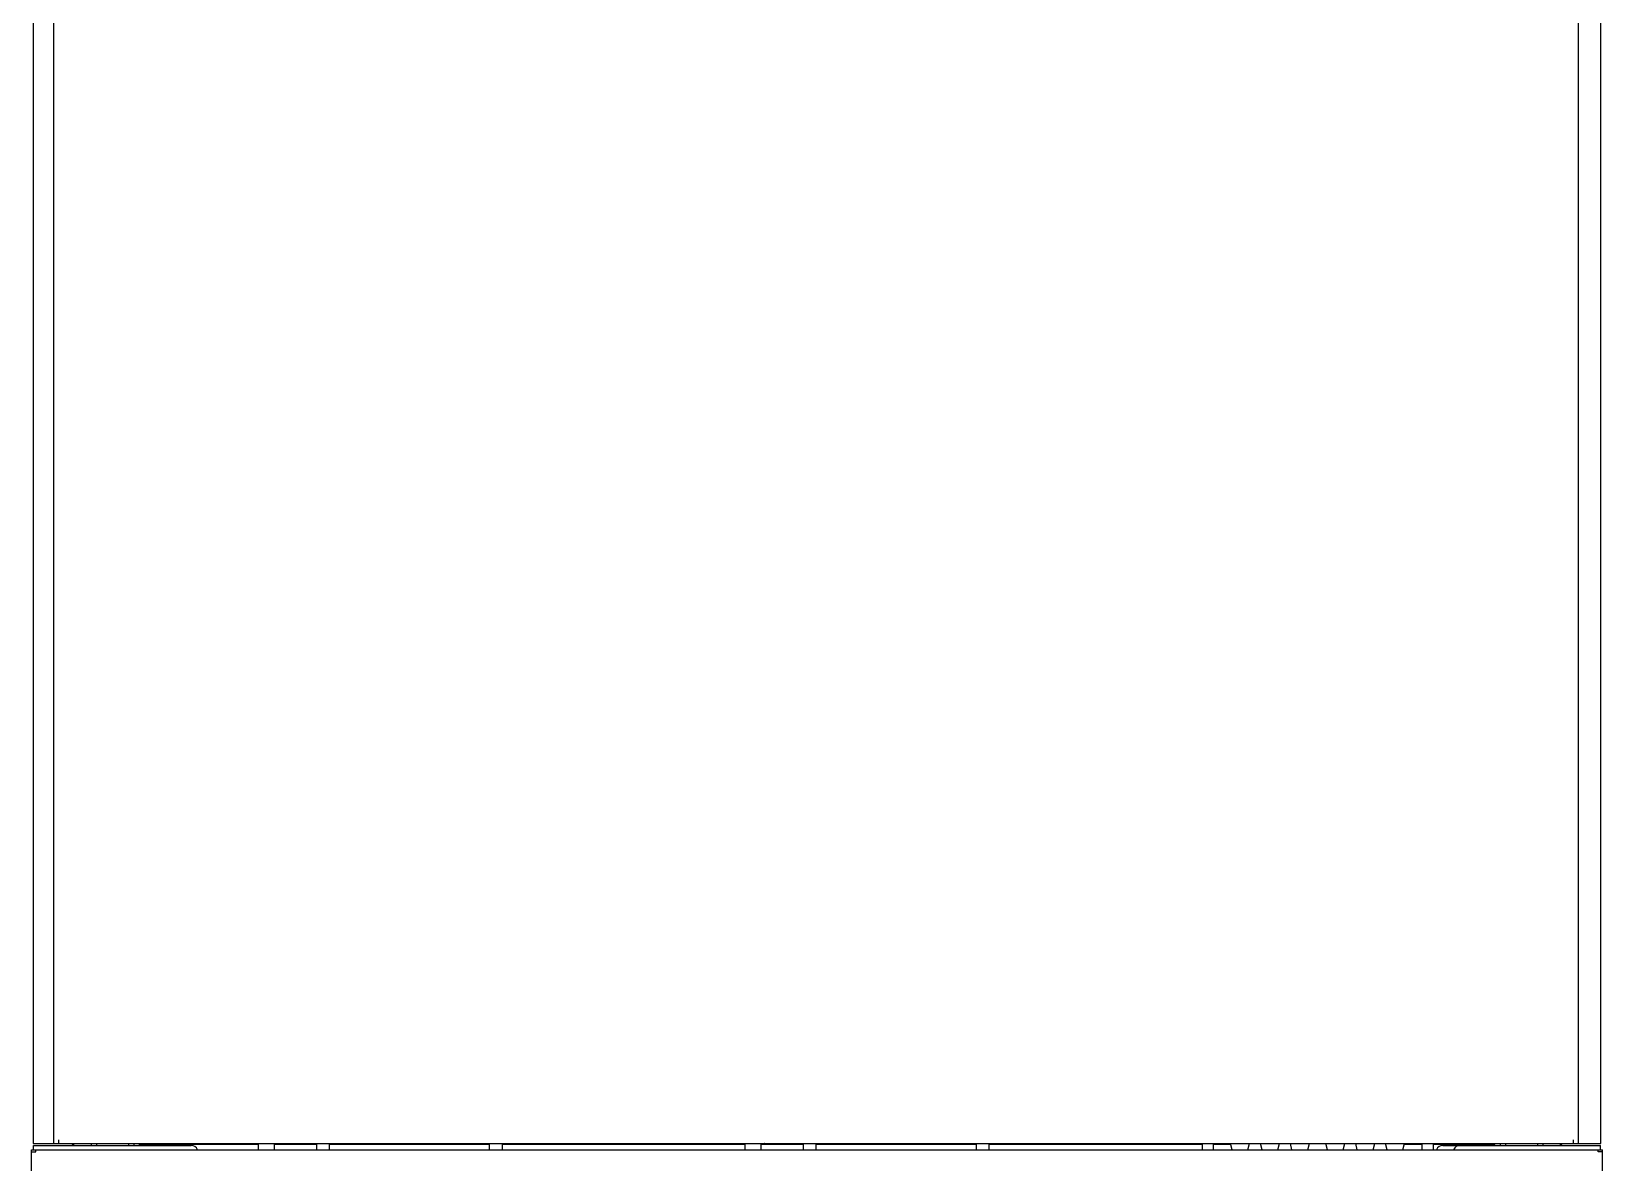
# Model space of a CAD drawing. Header units: millimetres. Extents: x 0 to 87554, y -20854 to 20404.
# Drawn here: x 79627 to 80363, y -5521 to -4991 of the extents above; entities that cross this region are included whole.
import ezdxf

# ---------------------------------------------------------------- set-up
doc = ezdxf.new("R2010")
doc.units = ezdxf.units.MM
doc.layers.get('0').update_dxf_attribs({"lineweight": 15})
for name, color, linetype in [('2403-00163_B-M4-1_0', 7, 'Continuous'), ('2403-00165_B-M5-1_0', 7, 'Continuous'), ('4209-01033_0', 7, 'Continuous'), ('4212-L0877_0', 7, 'Continuous'), ('4215-12269_9_0', 7, 'Continuous'), ('4215-12653_3_0', 7, 'Continuous'), ('4215-12657_0', 7, 'Continuous'), ('4215-12661_1_0', 7, 'Continuous'), ('4215-17085_1_0', 7, 'Continuous'), ('4215-17086_1_0', 7, 'Continuous'), ('CORNER_FITTING-1_041_0', 7, 'Continuous'), ('CORNER_FITTING-2_041_0', 7, 'Continuous'), ('EM-S-M6-ZC_0', 7, 'Continuous')]:
    doc.layers.add(name, color=color, linetype=linetype)

# ---------------------------------------------------------------- blocks, each defined once
blk = doc.blocks.new('e4tggg')
at = {"layer": '2403-00163_B-M4-1_0', "color": 87, "linetype": 'Continuous'}
for p, q in [((370.21, -1712.2), (370.21, -1715.2)), ((375.41, -1712.2), (375.41, -1715.2)), ((473.21, -1712.2), (473.21, -1715.2)), ((478.41, -1712.2), (478.41, -1715.2))]:
    blk.add_line(p, q, dxfattribs=at)
at = {"layer": '2403-00165_B-M5-1_0', "color": 87, "linetype": 'Continuous'}
for p, q in [((-44.7, -1712.2), (-44.7, -1715.2)), ((-38.68, -1712.2), (-38.68, -1715.2)), ((36.3, -1712.2), (36.3, -1715.2)), ((42.32, -1712.2), (42.32, -1715.2)), ((183.3, -1712.2), (183.3, -1715.2)), ((189.32, -1712.2), (189.32, -1715.2)), ((264.3, -1712.2), (264.3, -1715.2)), ((270.32, -1712.2), (270.32, -1715.2))]:
    blk.add_line(p, q, dxfattribs=at)
at = {"layer": '4209-01033_0', "color": 87, "linetype": 'Continuous'}
for p, q in [((384.32, -1715.2), (383.57, -1712.2)), ((391.71, -1715.2), (392.46, -1712.2)), ((398.32, -1715.2), (397.57, -1712.2)), ((405.71, -1715.2), (406.46, -1712.2)), ((412.32, -1715.2), (411.57, -1712.2)), ((419.71, -1715.2), (420.46, -1712.2)), ((428.92, -1715.2), (428.17, -1712.2)), ((436.3, -1715.2), (437.05, -1712.2)), ((442.92, -1715.2), (442.17, -1712.2)), ((450.3, -1715.2), (451.05, -1712.2)), ((456.92, -1715.2), (456.17, -1712.2)), ((464.3, -1715.2), (465.05, -1712.2))]:
    blk.add_line(p, q, dxfattribs=at)
at = {"layer": '4212-L0877_0', "color": 87, "linetype": 'Continuous'}
for centre, start, end in [((-157.19, -1710.2), 221.86432, 270), ((536.81, -1710.2), 270, 318.13568)]:
    blk.add_arc(centre, 3, start, end, dxfattribs=at)
at = {"layer": '4215-12269_9_0', "color": 87, "linetype": 'Continuous'}
for p, q in [((-127.69, -1712.7), (-127.69, -1712.2)), ((-71.94, -1712.7), (-127.69, -1712.7)), ((-44.7, -1712.7), (-64.44, -1712.7)), ((36.3, -1712.7), (-38.68, -1712.7)), ((156.06, -1712.7), (42.32, -1712.7)), ((183.3, -1712.7), (163.56, -1712.7)), ((264.3, -1712.7), (189.32, -1712.7)), ((370.21, -1712.7), (270.32, -1712.7)), ((383.7, -1712.7), (375.41, -1712.7)), ((473.21, -1712.7), (464.92, -1712.7)), ((507.31, -1712.7), (478.41, -1712.7)), ((507.31, -1712.7), (507.31, -1712.2))]:
    blk.add_line(p, q, dxfattribs=at)
at = {"layer": '4215-12653_3_0', "color": 87, "linetype": 'Continuous'}
for p, q in [((-177.39, -716.7), (-177.39, -1712.2)), ((557.01, -1712.2), (557.01, -716.7)), ((-177.39, -1712.2), (-167.69, -1712.2)), ((546.31, -1712.2), (557.01, -1712.2))]:
    blk.add_line(p, q, dxfattribs=at)
at = {"layer": '4215-12657_0', "color": 87, "linetype": 'Continuous'}
for p, q in [((-178.19, -1715.2), (557.81, -1715.2)), ((-178.19, -1831.2), (-178.19, -1715.2)), ((-178.19, -1716.2), (-176.19, -1716.2)), ((-176.19, -1716.2), (-176.19, -1715.2)), ((555.81, -1716.2), (555.81, -1715.2)), ((557.81, -1716.2), (555.81, -1716.2)), ((557.81, -1831.2), (557.81, -1715.2))]:
    blk.add_line(p, q, dxfattribs=at)
at = {"layer": '4215-12661_1_0', "color": 87, "linetype": 'Continuous'}
for p, q in [((-167.69, -1712.2), (-167.69, 300.8)), ((546.31, 300.8), (546.31, -1712.2)), ((-167.69, -1712.2), (546.31, -1712.2)), ((-165.49, -1710.5), (-165.49, -1712.2)), ((544.11, -1710.5), (544.11, -1712.2))]:
    blk.add_line(p, q, dxfattribs=at)
at = {"layer": '4215-17085_1_0', "color": 87, "linetype": 'Continuous'}
for p in [(491.01, -1713.2), (556.81, -1715.2)]:
    blk.add_line(p, (556.81, -1713.2), dxfattribs=at)
blk.add_arc((491.01, -1716.4), 3.2, 90, 157.85796, dxfattribs=at)
at = {"layer": '4215-17086_1_0', "color": 87, "linetype": 'Continuous'}
for p, q in [((-177.19, -1713.2), (-103.39, -1713.2)), ((-177.19, -1715.2), (-177.19, -1713.2)), ((483.01, -1713.2), (491.01, -1713.2))]:
    blk.add_line(p, q, dxfattribs=at)
for centre, start, end in [((-103.39, -1716.4), 22.14204, 90), ((483.01, -1716.4), 90, 157.85796)]:
    blk.add_arc(centre, 3.2, start, end, dxfattribs=at)
at = {"layer": 'CORNER_FITTING-1_041_0', "color": 87, "linetype": 'Continuous'}
for p, q in [((-150.19, -1712.2), (-150.19, -1713.2)), ((-147.69, -1712.2), (-147.69, -1713.2)), ((-132.69, -1712.2), (-132.69, -1713.2)), ((-130.19, -1712.2), (-130.19, -1713.2))]:
    blk.add_line(p, q, dxfattribs=at)
at = {"layer": 'CORNER_FITTING-2_041_0', "color": 87, "linetype": 'Continuous'}
for p, q in [((509.81, -1712.2), (509.81, -1713.2)), ((512.31, -1712.2), (512.31, -1713.2)), ((527.31, -1712.2), (527.31, -1713.2)), ((529.81, -1712.2), (529.81, -1713.2))]:
    blk.add_line(p, q, dxfattribs=at)
at = {"layer": 'EM-S-M6-ZC_0', "color": 87, "linetype": 'Continuous'}
for p, q in [((-73.51, -1712.2), (-73.41, -1712.3)), ((-73.41, -1712.3), (-62.96, -1712.3)), ((-71.94, -1712.3), (-71.94, -1715.2)), ((-64.44, -1712.3), (-64.44, -1715.2)), ((-62.86, -1712.2), (-62.96, -1712.3)), ((154.49, -1712.2), (154.59, -1712.3)), ((154.59, -1712.3), (165.04, -1712.3)), ((156.06, -1712.3), (156.06, -1715.2)), ((163.56, -1712.3), (163.56, -1715.2)), ((165.14, -1712.2), (165.04, -1712.3))]:
    blk.add_line(p, q, dxfattribs=at)

msp = doc.modelspace()

# ---------------------------------------------------------------- block references
at = {"lineweight": -3}
msp.add_blockref('e4tggg', (79804.891, -3799.712), dxfattribs=at)

doc.saveas('drawing.dxf')
